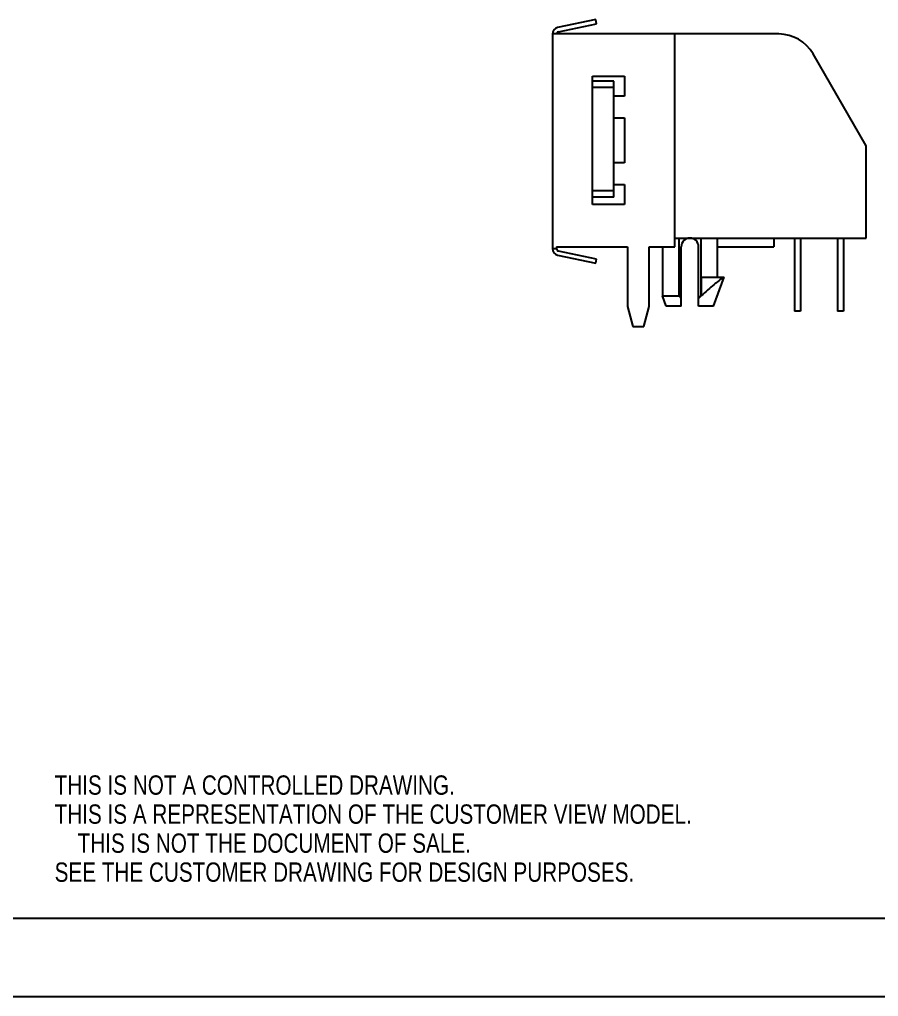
# Model space of a CAD drawing. Extents: x 0 to 420, y 0 to 297.
# Drawn here: x 170.5 to 272, y 0 to 115.5 of the extents above; entities that cross this region are included whole.
import ezdxf

# ---------------------------------------------------------------- set-up
doc = ezdxf.new("R2010")
doc.units = 0
doc.header["$LTSCALE"] = 23.1
doc.layers.get('0').update_dxf_attribs({"linetype": 'CONTINUOUS'})
doc.layers.add('DTM_AXIS', color=7, linetype='CONTINUOUS')
doc.styles.add('TEXTSTYLE_2', font='txt', dxfattribs={"width": 0.8})

msp = doc.modelspace()

# ---------------------------------------------------------------- linework, layer by layer
at = {"color": 7, "linetype": 'CONTINUOUS'}
for p, q in [((238.58, 115.46), (234.06, 114.5)), ((238.69, 114.97), (238.58, 115.46)), ((234.17, 114.01), (238.69, 114.97)), ((233.46, 113.76), (233.46, 88.36)), ((260.21, 113.76), (233.46, 113.76)), ((247.93, 88.61), (247.93, 113.76)), ((238.19, 93.59), (238.19, 108.78)), ((238.19, 108.78), (242, 108.78)), ((242, 108.78), (242, 106.39)), ((240.73, 108.17), (238.19, 108.17)), ((240.73, 107.41), (238.19, 107.41)), ((240.73, 94.45), (240.73, 108.17)), ((242, 106.39), (240.73, 106.39)), ((240.73, 103.85), (242, 103.85)), ((242, 103.85), (242, 98.52)), ((242, 98.52), (240.73, 98.52)), ((240.73, 95.98), (242, 95.98)), ((242, 95.98), (242, 93.59)), ((240.73, 95.21), (238.19, 95.21)), ((240.73, 94.45), (238.19, 94.45)), ((242, 93.59), (238.19, 93.59)), ((247.93, 89.63), (270.54, 89.63)), ((259.61, 89.63), (259.61, 88.61)), ((262.05, 89.63), (262.05, 80.99)), ((262.76, 89.63), (262.76, 80.99)), ((267.13, 89.63), (267.13, 80.99)), ((267.84, 89.63), (267.84, 80.99)), ((233.96, 88.36), (233.46, 88.36)), ((233.96, 88.61), (233.96, 88.36)), ((233.96, 88.61), (242.34, 88.61)), ((238.69, 87.14), (234.17, 88.1)), ((242.34, 88.61), (242.34, 81.54)), ((244.88, 88.61), (247.93, 88.61)), ((244.88, 81.54), (244.88, 88.61)), ((252.93, 88.61), (259.61, 88.61)), ((234.06, 87.62), (238.58, 86.65)), ((238.58, 86.65), (238.69, 87.14)), ((242.34, 81.54), (242.98, 79.17)), ((244.25, 79.17), (244.88, 81.54)), ((262.76, 80.99), (262.05, 80.99)), ((267.84, 80.99), (267.13, 80.99)), ((242.98, 79.17), (244.25, 79.17)), ((409.21, 9.23), (17.78, 9.23)), ((0, 0), (420, 0))]:
    msp.add_line(p, q, dxfattribs=at)
for centre, radius, start, end in [((234.22, 113.76), 0.757, 102, 180), ((234.22, 113.76), 0.259, 102, 180), ((249.71, 88.61), 1.02, 0, 180), ((234.22, 88.36), 0.757, 180, 258), ((234.22, 88.36), 0.259, 180, 258)]:
    msp.add_arc(centre, radius, start, end, dxfattribs=at)
at = {"layer": 'DTM_AXIS', "color": 7, "linetype": 'CONTINUOUS'}
for p, q in [((270.54, 100.55), (264.26, 111.42)), ((270.54, 89.63), (270.54, 100.55)), ((248.4, 89.63), (248.4, 82.79)), ((251.02, 89.63), (251.02, 82.79)), ((252.93, 89.63), (252.93, 85)), ((246.48, 88.61), (246.48, 82.79)), ((248.69, 81.6), (248.69, 88.61)), ((250.72, 81.6), (250.72, 88.61)), ((251.04, 85), (253.74, 85)), ((251.04, 85), (251.04, 82.79)), ((252.5, 81.6), (253.74, 85)), ((246.48, 82.79), (248.4, 82.79)), ((246.91, 81.6), (246.48, 82.79)), ((251.04, 82.79), (251.02, 82.79)), ((248.69, 81.6), (246.91, 81.6)), ((252.5, 81.6), (250.72, 81.6))]:
    msp.add_line(p, q, dxfattribs=at)
msp.add_arc((260.21, 109.08), 4.67, 30, 90, dxfattribs=at)
for points, knots in [([(253.66, 85), (253.29, 84.72), (252.67, 84.23), (251.8, 83.49), (251.29, 83.03), (251.04, 82.79)], [0, 0, 0, 0, 0.404769, 0.692787, 1, 1, 1, 1]), ([(248.4, 82.79), (248.44, 82.73), (248.54, 82.63), (248.64, 82.53), (248.69, 82.49)], [0, 0, 0, 0, 0.500012, 1, 1, 1, 1]), ([(250.72, 82.49), (250.78, 82.53), (250.88, 82.63), (250.98, 82.73), (251.02, 82.79)], [0, 0, 0, 0, 0.499988, 1, 1, 1, 1])]:
    msp.add_open_spline(points, degree=3, knots=knots, dxfattribs=at)

# ---------------------------------------------------------------- texts
at = {"color": 2, "linetype": 'CONTINUOUS', "style": 'TEXTSTYLE_2', "width": 0.8}
for s, p in [('THIS IS NOT A CONTROLLED DRAWING.', (174.65, 23.84)), ('THIS IS A REPRESENTATION OF THE CUSTOMER VIEW MODEL.', (174.65, 20.41)), ('    THIS IS NOT THE DOCUMENT OF SALE.', (174.65, 16.98)), ('SEE THE CUSTOMER DRAWING FOR DESIGN PURPOSES.', (174.65, 13.55))]:
    msp.add_text(s, height=2.286, dxfattribs=at).set_placement(p)

doc.saveas('drawing.dxf')
